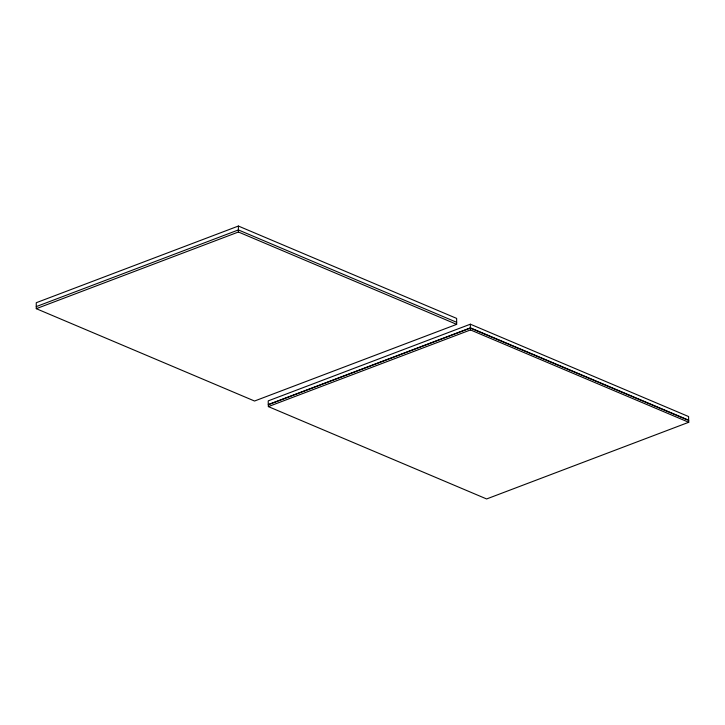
<?xml version="1.0" encoding="UTF-8"?>
<svg xmlns="http://www.w3.org/2000/svg" width="725" height="725" viewBox="0 0 725 725"><rect width="100%" height="100%" fill="white"/><g stroke="black" fill="none" stroke-linecap="round" stroke-linejoin="round"><path stroke-width="1.09" d="M238.38 226.046L36.25 302.724L36.277 308.678L254.538 401.025L456.668 324.356L456.641 318.402L238.38 226.046L238.416 232.009L456.668 324.356M36.268 306.603L238.398 229.934L456.659 322.29M36.277 308.678L238.416 232.009M688.623 420.437L688.605 416.558L470.353 324.202L268.223 400.871L268.241 404.758L470.371 328.09L687.59 420.002M470.48 327.854L268.35 404.532L268.359 406.598L486.62 498.954L688.75 422.276L688.741 420.21L470.48 327.854L470.498 329.929L688.75 422.276M268.359 406.598L470.498 329.929M470.353 324.202L470.371 328.09"/></g></svg>
